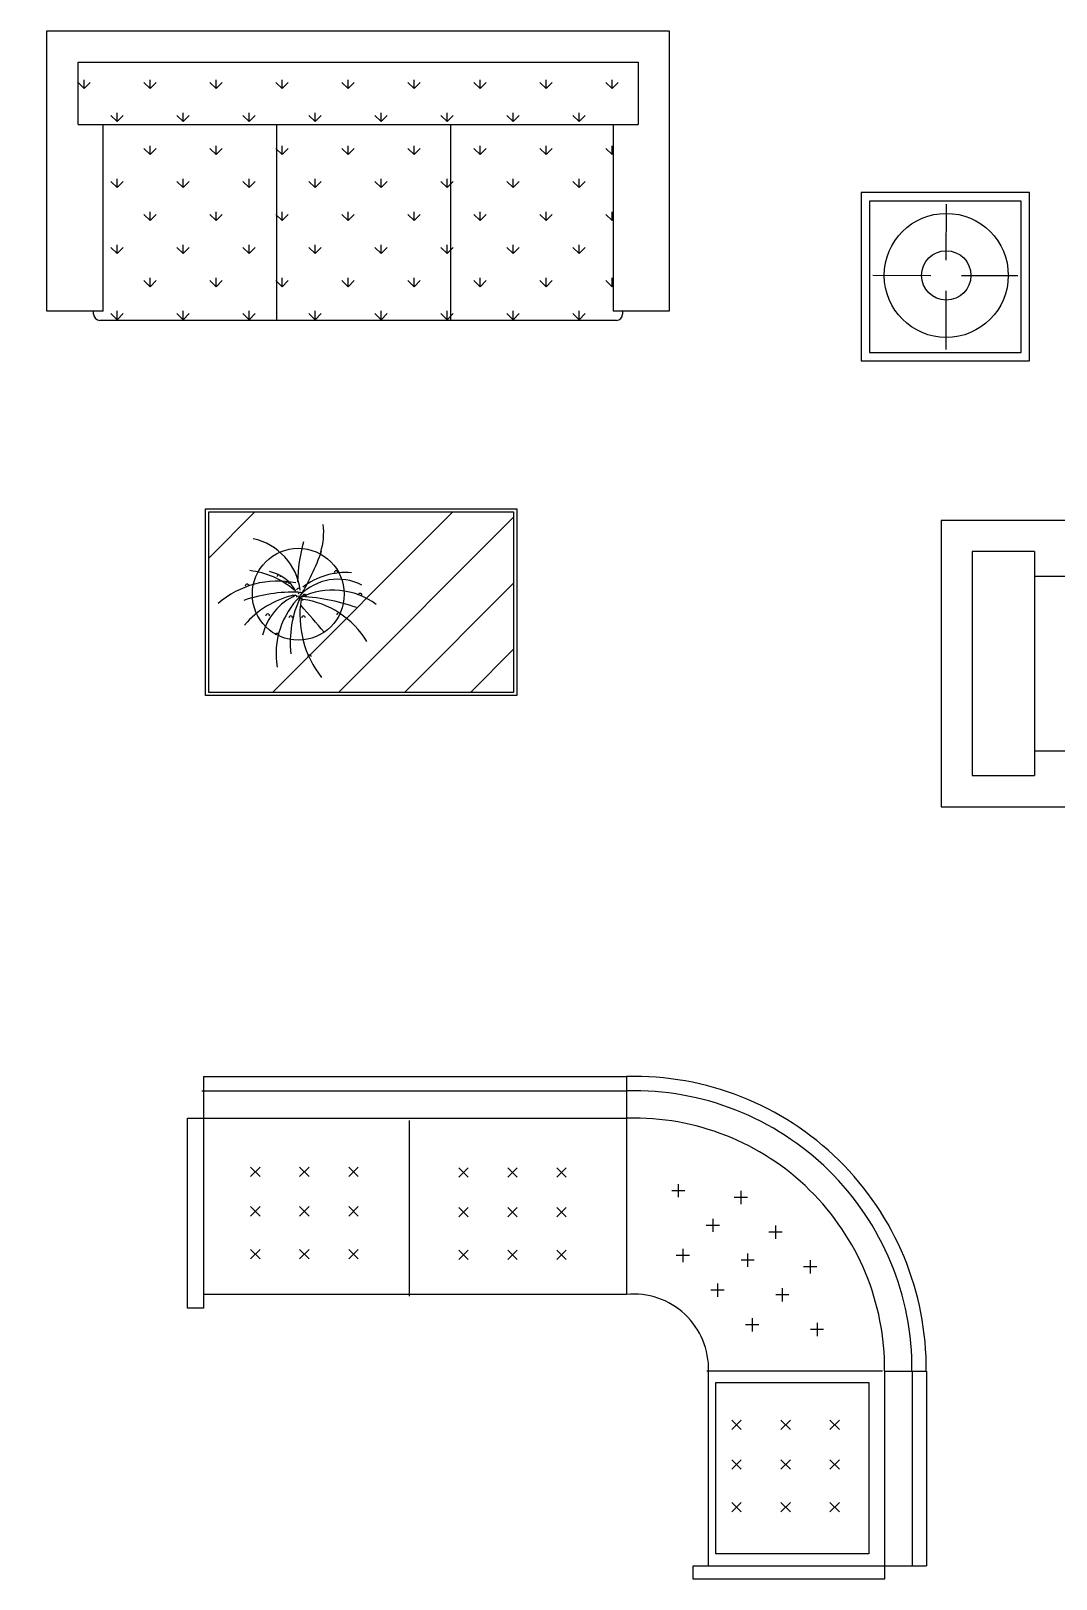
# Model space of a CAD drawing. Header units: inches. Extents: x 10.7 to 53.2, y 13 to 37.8.
# Drawn here: x 18.736 to 22.03, y 27.64 to 32.613 of the extents above; entities that cross this region are included whole.
import ezdxf

# ---------------------------------------------------------------- set-up
doc = ezdxf.new("R2010")
doc.units = ezdxf.units.IN
doc.header["$MEASUREMENT"] = 0
for name, color, linetype in [('02', 2, 'Continuous'), ('1', 1, 'Continuous'), ('4', 4, 'Continuous'), ('8', 8, 'Continuous')]:
    doc.layers.add(name, color=color, linetype=linetype)

msp = doc.modelspace()

# ---------------------------------------------------------------- hatches: boundary and pattern name
at = {"layer": '8'}
h = msp.add_hatch(dxfattribs=at)
h.set_pattern_fill('GRASS', color=256, scale=0.15, style=0)
h.set_pattern_definition([(90, (-8.77687, 42.92877), (-0.106066, 0.106066), [0.028125, -0.184007]), (45, (-8.77687, 42.92877), (-0.106066, 0.106066), [0.028125, -0.121875]), (135, (-8.77687, 42.92877), (-0.106066, -0.106066), [0.028125, -0.121875])])
h.paths.add_polyline_path([(20.6072, 32.3134), (20.0852, 32.3134), (20.0852, 31.6834), (20.6172, 31.6834, 0.414214), (20.6372, 31.7034), (20.6372, 31.7134), (20.6072, 31.7134)])
h.paths.add_polyline_path([(20.0852, 32.3134), (19.5258, 32.3134), (19.5258, 31.6834), (20.0852, 31.6834)])
h.paths.add_polyline_path([(19.5258, 31.6834), (19.5258, 32.3134), (18.9672, 32.3134), (18.9672, 31.7134), (18.9372, 31.7134), (18.9372, 31.7034, 0.414214), (18.9572, 31.6834)])
h.paths.add_polyline_path([(18.8872, 32.5134), (18.8872, 32.3134), (20.6872, 32.3134), (20.6872, 32.5134)])
h.paths.add_polyline_path([(18.0375, 31.2795), (18.0375, 30.705), (18.6675, 30.705), (18.6675, 31.2895, 0.414214), (18.6475, 31.3095), (18.6375, 31.3095), (18.6375, 31.2795)])
h.paths.add_polyline_path([(18.0375, 30.705), (18.0375, 30.1304), (18.6375, 30.1304), (18.6375, 30.1004), (18.6475, 30.1004, 0.414214), (18.6675, 30.1204), (18.6675, 30.705)])
h.paths.add_polyline_path([(17.8375, 30.0504), (18.0375, 30.0504), (18.0375, 31.3595), (17.8375, 31.3595)])
h = msp.add_hatch(dxfattribs=at)
h.set_pattern_fill('ANSI34', color=256, scale=1.2, style=0)
h.set_pattern_definition([(45, (-8.7769, 42.9288), (-0.636396, 0.636396), []), (45, (-8.5647, 42.9288), (-0.636396, 0.636396), []), (45, (-8.3526, 42.9288), (-0.636396, 0.636396), []), (45, (-8.1405, 42.9288), (-0.636396, 0.636396), [])])
h.paths.add_polyline_path([(20.287, 30.4884), (20.287, 31.0684), (19.307, 31.0684), (19.307, 30.4884)])

# ---------------------------------------------------------------- linework, layer by layer
at = {"layer": '02'}
for p, q in [((21.6775, 31.8773), (21.6779, 32.0575)), ((21.4416, 31.8284), (21.6281, 31.828)), ((21.7267, 31.8279), (21.9076, 31.8275)), ((21.677, 31.5902), (21.6773, 31.7786)), ((22.5609, 31.0407), (21.6609, 31.0407)), ((21.6609, 31.0407), (21.6609, 30.1212)), ((21.9609, 30.9407), (21.7609, 30.9407)), ((21.7609, 30.9407), (21.7609, 30.2212)), ((21.9609, 30.9407), (21.9609, 30.2212)), ((22.5609, 30.8607), (21.9609, 30.8607)), ((21.9609, 30.3012), (22.5609, 30.3012)), ((21.7609, 30.2212), (21.9609, 30.2212)), ((21.6609, 30.1212), (22.5609, 30.1212))]:
    msp.add_line(p, q, dxfattribs=at)
msp.add_lwpolyline([(19.307, 31.0684), (20.287, 31.0684), (20.287, 30.4884), (19.307, 30.4884)], close=True, dxfattribs=at)
for points in [[(19.4365, 30.8302, 1), (19.4245, 30.8302)], [(19.5382, 30.8599, 1), (19.5262, 30.8599)], [(19.5657, 30.8368, 1), (19.5537, 30.8368)], [(19.7224, 30.8731, 1), (19.7104, 30.8731)], [(19.5904, 30.794, 1), (19.5784, 30.794)], [(19.6014, 30.817, 1), (19.5894, 30.817)], [(19.6069, 30.8038, 1), (19.5949, 30.8038)], [(19.6097, 30.7841, 1), (19.5977, 30.7841)], [(19.6207, 30.7972, 1), (19.6087, 30.7972)], [(19.7993, 30.8006, 1), (19.7873, 30.8006)], [(19.5025, 30.7346, 1), (19.4905, 30.7346)], [(19.7306, 30.7378, 1), (19.7186, 30.7378)], [(19.5767, 30.728, 1), (19.5647, 30.728)], [(19.6179, 30.728, 1), (19.6059, 30.728)], [(19.5327, 30.6719, 1), (19.5207, 30.6719)], [(19.6372, 30.6026, 1), (19.6252, 30.6026)]]:
    msp.add_lwpolyline(points, format="xyb", dxfattribs=at)
for radius in [0.1993, 0.0793]:
    msp.add_circle((21.6774, 31.828), radius, dxfattribs=at)
for centre, radius, start, end in [((19.4573, 31.0034), 0.2193, 342.9456, 6.4814), ((19.4097, 30.7936), 0.1926, 6.9904, 78.0284), ((20.0825, 30.8359), 0.4899, 163.8561, 179.1105), ((18.9064, 31.2148), 0.8104, 328.9873, 340.361), ((19.5291, 30.5531), 0.2928, 78.5516, 130.9815), ((19.4111, 30.6224), 0.2588, 48.7581, 83.8624), ((19.4767, 30.7528), 0.1262, 28.8901, 78.4579), ((19.7222, 30.6831), 0.1688, 62.9909, 135.9102), ((19.7491, 30.6409), 0.2328, 85.8741, 126.9558), ((19.5808, 30.3083), 0.5024, 88.3286, 108.729), ((19.6447, 30.5168), 0.2913, 103.0452, 139.7766), ((19.6649, 30.6268), 0.1904, 114.0956, 166.2953), ((19.783, 30.6119), 0.2597, 134.4861, 189.3762), ((19.9143, 30.6484), 0.3455, 155.0888, 185.9637), ((19.5683, 30.1555), 0.6422, 70.5249, 87.8244), ((19.9251, 30.7379), 0.3252, 171.2496, 218.2333), ((19.7056, 30.5828), 0.2344, 53.3231, 115.7633), ((19.5699, 30.5027), 0.2873, 31.315, 82.1378), ((18.2877, 29.5541), 1.79, 39.0488, 42.6799)]:
    msp.add_arc(centre, radius, start, end, dxfattribs=at)
at = {"layer": '1'}
for p, q in [((18.7872, 31.7134), (18.7872, 32.6134)), ((18.7872, 32.6134), (20.7872, 32.6134)), ((20.7872, 32.6134), (20.7872, 31.7134)), ((18.8872, 32.5134), (20.6872, 32.5134)), ((18.8872, 32.3134), (18.8872, 32.5134)), ((20.6872, 32.5134), (20.6872, 32.3134)), ((18.8872, 32.3134), (20.6872, 32.3134)), ((18.9672, 31.7134), (18.9672, 32.3134)), ((19.5258, 31.6834), (19.5258, 32.3134)), ((20.0852, 31.6834), (20.0852, 32.3134)), ((20.6072, 32.3134), (20.6072, 31.7134)), ((18.9672, 31.7134), (18.7872, 31.7134)), ((18.9372, 31.7034), (18.9372, 31.7134)), ((20.6172, 31.6834), (18.9572, 31.6834)), ((20.7872, 31.7134), (20.6072, 31.7134)), ((20.6372, 31.7134), (20.6372, 31.7034))]:
    msp.add_line(p, q, dxfattribs=at)
msp.add_lwpolyline([(19.297, 31.0784), (20.297, 31.0784), (20.297, 30.4784), (19.297, 30.4784)], close=True, dxfattribs=at)
msp.add_circle((19.5949, 30.8038), 0.1476, dxfattribs=at)
for centre, start, end in [((18.9572, 31.7034), 180, 270), ((20.6172, 31.7034), 270, 0)]:
    msp.add_arc(centre, 0.02, start, end, dxfattribs=at)
at = {"layer": '4'}
for p, q in [((19.2851, 29.2086), (20.6499, 29.2086)), ((19.9514, 29.1134), (19.9514, 28.549)), ((19.4416, 28.9635), (19.4718, 28.9333)), ((19.4718, 28.9635), (19.4416, 28.9333)), ((19.5992, 28.9635), (19.6293, 28.9333)), ((19.6293, 28.9635), (19.5992, 28.9333)), ((19.7568, 28.9635), (19.7869, 28.9333)), ((19.7869, 28.9635), (19.7568, 28.9333)), ((20.141, 28.9612), (20.1108, 28.931)), ((20.1108, 28.9612), (20.141, 28.931)), ((20.2986, 28.9612), (20.2684, 28.931)), ((20.2684, 28.9612), (20.2986, 28.931)), ((20.4562, 28.9612), (20.426, 28.931)), ((20.426, 28.9612), (20.4562, 28.931)), ((20.8162, 28.9092), (20.8162, 28.8665)), ((20.8376, 28.8878), (20.7949, 28.8878)), ((21.0388, 28.8662), (20.9961, 28.8662)), ((21.0175, 28.8875), (21.0175, 28.8449)), ((19.4416, 28.8365), (19.4718, 28.8063)), ((19.4718, 28.8365), (19.4416, 28.8063)), ((19.5992, 28.8365), (19.6293, 28.8063)), ((19.6293, 28.8365), (19.5992, 28.8063)), ((19.7568, 28.8365), (19.7869, 28.8063)), ((19.7869, 28.8365), (19.7568, 28.8063)), ((20.141, 28.8342), (20.1108, 28.804)), ((20.1108, 28.8342), (20.141, 28.804)), ((20.2986, 28.8342), (20.2684, 28.804)), ((20.2684, 28.8342), (20.2986, 28.804)), ((20.4562, 28.8342), (20.426, 28.804)), ((20.426, 28.8342), (20.4562, 28.804)), ((20.9277, 28.7977), (20.9277, 28.7551)), ((20.949, 28.7764), (20.9063, 28.7764)), ((21.1502, 28.7548), (21.1076, 28.7548)), ((21.1289, 28.7761), (21.1289, 28.7334)), ((19.4416, 28.6993), (19.4718, 28.6691)), ((19.4718, 28.6993), (19.4416, 28.6691)), ((19.6293, 28.6993), (19.5992, 28.6691)), ((19.5992, 28.6993), (19.6293, 28.6691)), ((19.7568, 28.6993), (19.7869, 28.6691)), ((19.7869, 28.6993), (19.7568, 28.6691)), ((20.141, 28.697), (20.1108, 28.6668)), ((20.1108, 28.697), (20.141, 28.6668)), ((20.2684, 28.697), (20.2986, 28.6668)), ((20.2986, 28.697), (20.2684, 28.6668)), ((20.4562, 28.697), (20.426, 28.6668)), ((20.426, 28.697), (20.4562, 28.6668)), ((20.8307, 28.7008), (20.8307, 28.6581)), ((20.852, 28.6794), (20.8093, 28.6794)), ((21.0604, 28.665), (21.0178, 28.665)), ((21.0391, 28.6863), (21.0391, 28.6436)), ((21.2403, 28.6647), (21.2403, 28.622)), ((21.2617, 28.6433), (21.219, 28.6433)), ((20.9634, 28.568), (20.9208, 28.568)), ((20.9421, 28.5893), (20.9421, 28.5467)), ((21.1719, 28.5535), (21.1292, 28.5535)), ((21.1505, 28.5749), (21.1505, 28.5322)), ((21.0749, 28.4565), (21.0322, 28.4565)), ((21.0535, 28.4779), (21.0535, 28.4352)), ((21.262, 28.4634), (21.262, 28.4208)), ((21.2833, 28.4421), (21.2406, 28.4421)), ((21.4721, 28.3077), (20.9077, 28.3077)), ((21.4794, 28.3077), (21.6134, 28.3077)), ((21.5674, 28.3077), (21.5674, 27.6827)), ((20.9885, 28.1505), (21.0187, 28.1204)), ((21.0187, 28.1505), (20.9885, 28.1204)), ((21.1461, 28.1505), (21.1763, 28.1204)), ((21.1763, 28.1505), (21.1461, 28.1204)), ((21.3037, 28.1505), (21.3339, 28.1204)), ((21.3339, 28.1505), (21.3037, 28.1204)), ((20.9885, 28.0235), (21.0187, 27.9934)), ((21.0187, 28.0235), (20.9885, 27.9934)), ((21.1461, 28.0235), (21.1763, 27.9934)), ((21.1763, 28.0235), (21.1461, 27.9934)), ((21.3037, 28.0235), (21.3339, 27.9934)), ((21.3339, 28.0235), (21.3037, 27.9934)), ((20.9885, 27.8864), (21.0187, 27.8562)), ((21.0187, 27.8864), (20.9885, 27.8562)), ((21.1763, 27.8864), (21.1461, 27.8562)), ((21.1461, 27.8864), (21.1763, 27.8562)), ((21.3037, 27.8864), (21.3339, 27.8562)), ((21.3339, 27.8864), (21.3037, 27.8562))]:
    msp.add_line(p, q, dxfattribs=at)
for points in [[(21.9451, 32.094), (21.4041, 32.094), (21.4041, 31.5537), (21.9451, 31.5537)], [(21.918, 32.0671), (21.4311, 32.0671), (21.4311, 31.5806), (21.918, 31.5806)], [(20.937, 28.2711), (21.4281, 28.2711), (21.4281, 27.7212), (20.937, 27.7212)]]:
    msp.add_lwpolyline(points, close=True, dxfattribs=at)
for points in [[(19.2905, 29.2547), (19.2905, 28.5103), (19.239, 28.5103), (19.239, 29.1207), (20.6499, 29.1207)], [(19.2905, 29.2547), (20.6499, 29.2547), (20.6499, 28.5547), (19.2905, 28.5547)], [(21.4794, 28.3077), (21.4794, 27.6402), (20.8637, 27.6402), (20.8637, 27.6827), (21.6134, 27.6827)], [(20.9134, 27.6827), (20.9134, 28.3077)], [(21.6134, 28.3077), (21.6134, 27.6827)]]:
    msp.add_lwpolyline(points, dxfattribs=at)
for centre, radius, start, end in [((20.6735, 28.3151), 0.9399, 359.5511, 91.4405), ((20.6735, 28.3151), 0.8938, 359.5511, 91.4405), ((20.6735, 28.3151), 0.8059, 359.5511, 91.4405), ((20.6726, 28.3149), 0.2409, 358.2979, 95.4118)]:
    msp.add_arc(centre, radius, start, end, dxfattribs=at)

doc.saveas('drawing.dxf')
